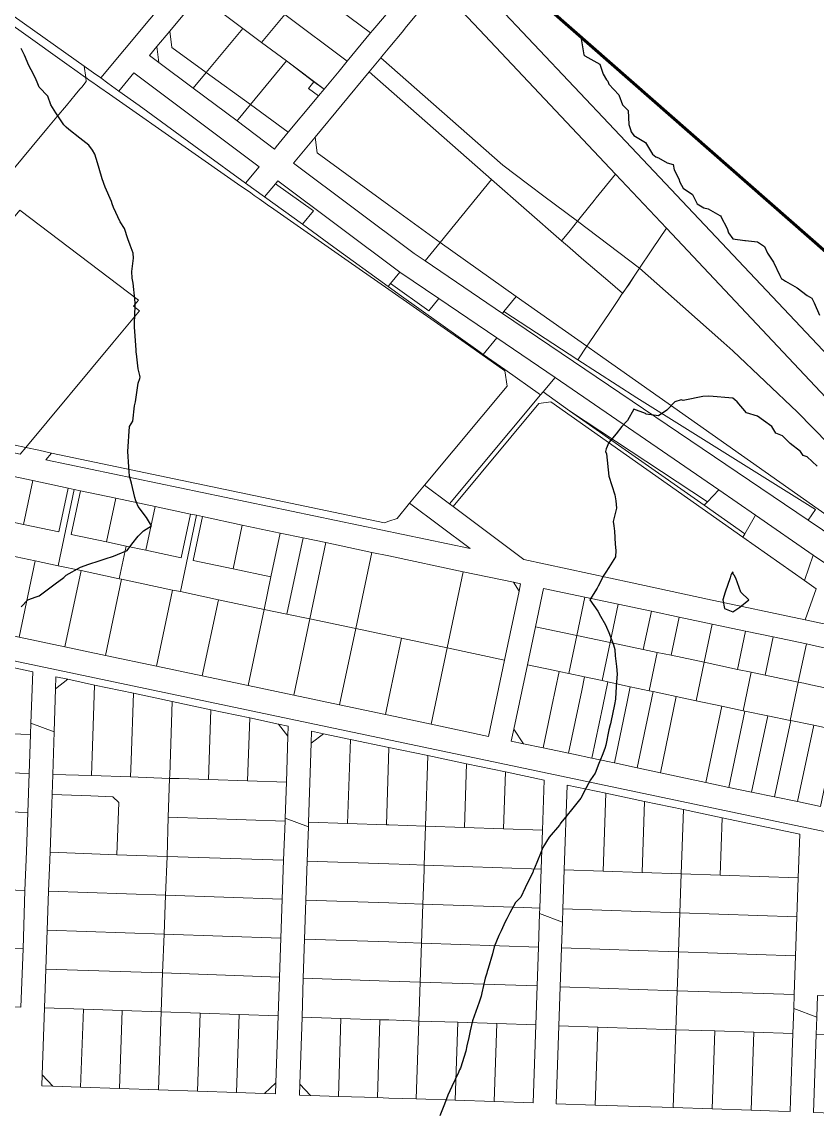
# Model space of a CAD drawing. Header units: inches. Extents: x -47590 to -46630, y -3759365 to -3758308.
# Drawn here: x -47211 to -46890, y -3759110.8 to -3758670.5 of the extents above; entities that cross this region are included whole.
import ezdxf

# ---------------------------------------------------------------- set-up
doc = ezdxf.new("R2010")
doc.units = ezdxf.units.IN
doc.header["$MEASUREMENT"] = 0
for name, color, linetype, lineweight, true_color in [('Area_Of_Interest', 7, 'Continuous', 60, 0xffffff), ('Contours_5m', 7, 'Continuous', 30, 0xcccccc), ('Land_Parcels_Zoning', 7, 'Continuous', 0, 0xffffff)]:
    doc.layers.add(name, color=color, linetype=linetype, lineweight=lineweight, true_color=true_color)

msp = doc.modelspace()

# ---------------------------------------------------------------- linework, layer by layer
at = {"layer": 'Area_Of_Interest'}
msp.add_lwpolyline([(-46681.51, -3759081.97), (-46629.91, -3759365.08), (-47550.67, -3759341.26), (-47585.06, -3759271.15), (-47590.35, -3759224.85), (-47586.39, -3759156.05), (-47540.08, -3758625.56), (-47501.72, -3758466.81), (-47471.29, -3758308.06), (-47381.33, -3758329.23), (-46885.24, -3758764.47), (-46789.99, -3758874.27)], close=True, dxfattribs=at)
at = {"layer": 'Contours_5m'}
for points, elevation in [([(-46985.38, -3758676.61), (-46984.1, -3758683.9), (-46984.05, -3758684), (-46984, -3758684.07), (-46983.76, -3758684.24), (-46977.65, -3758687.65), (-46976.29, -3758691.71), (-46975, -3758694), (-46974.53, -3758694.53), (-46974, -3758695.68), (-46969.97, -3758699.97), (-46968.5, -3758704), (-46966.28, -3758706.29), (-46965.96, -3758712.04), (-46965.27, -3758714), (-46964.99, -3758714.99), (-46964, -3758716.38), (-46959.21, -3758719.21), (-46956.47, -3758724), (-46955.04, -3758725.04), (-46954, -3758725.41), (-46950.54, -3758727.46), (-46948.09, -3758728.09), (-46947.74, -3758730.26), (-46945.77, -3758734), (-46945.35, -3758735.35), (-46944, -3758737.74), (-46940.31, -3758740.31), (-46938.45, -3758744), (-46935.68, -3758745.68), (-46934, -3758746.07), (-46929.22, -3758748.79), (-46928.85, -3758748.85), (-46928.81, -3758749.19), (-46926.31, -3758754), (-46925.76, -3758755.76), (-46924, -3758758.2), (-46919.17, -3758758.83), (-46918.89, -3758758.89), (-46914, -3758759.43), (-46911.22, -3758761.22), (-46909.99, -3758764), (-46907.63, -3758767.63), (-46905.07, -3758772.93), (-46904.5, -3758774), (-46904.33, -3758774.33), (-46904, -3758774.5), (-46902.71, -3758775.29), (-46897.99, -3758777.99), (-46894, -3758781.02), (-46892.06, -3758782.07), (-46891.15, -3758784), (-46888.99, -3758788.99)], 15), ([(-47211.29, -3758906.71), (-47208.64, -3758904), (-47205.26, -3758902.74), (-47204, -3758902.32), (-47199.24, -3758898.76), (-47197.51, -3758897.51), (-47194, -3758894.96), (-47193.55, -3758894.45), (-47193.11, -3758894), (-47187.28, -3758890.72), (-47184, -3758889.52), (-47179.82, -3758888.17), (-47177.37, -3758887.37), (-47174, -3758886.28), (-47172.37, -3758885.63), (-47168.5, -3758884), (-47166.55, -3758881.45), (-47164, -3758878.2), (-47161.95, -3758876.05), (-47158.66, -3758874), (-47160.74, -3758870.73), (-47164, -3758866.28), (-47164.7, -3758864.7), (-47165.04, -3758864), (-47165.39, -3758862.61), (-47166.81, -3758856.82), (-47167.51, -3758854), (-47167.76, -3758850.24), (-47168.18, -3758844), (-47167.93, -3758840.06), (-47167.79, -3758837.79), (-47167.56, -3758834), (-47166.23, -3758831.77), (-47165.6, -3758825.6), (-47165.1, -3758824), (-47164.96, -3758823.04), (-47164, -3758816.48), (-47163.37, -3758814.63), (-47163.31, -3758814), (-47163.41, -3758813.41), (-47164, -3758810.6), (-47164.67, -3758804.67), (-47164.8, -3758804), (-47164.87, -3758803.13), (-47165.47, -3758795.46), (-47165.58, -3758794), (-47165.58, -3758792.41), (-47165.23, -3758785.23), (-47165.23, -3758784), (-47165.43, -3758782.57), (-47166.09, -3758776.09), (-47166.42, -3758774), (-47166.57, -3758771.43), (-47165.96, -3758765.96), (-47166.12, -3758764), (-47167.27, -3758760.73), (-47168.17, -3758758.17), (-47169.63, -3758754), (-47171.26, -3758751.26), (-47174, -3758745.46), (-47174.53, -3758744), (-47174.88, -3758743.12), (-47177.35, -3758737.35), (-47178.55, -3758734), (-47179.8, -3758729.8), (-47180.47, -3758727.53), (-47181.52, -3758724), (-47182.43, -3758722.43), (-47184, -3758720.4), (-47187.56, -3758717.56), (-47192.07, -3758714), (-47193.06, -3758713.06), (-47194, -3758712.18), (-47197.23, -3758707.23), (-47199.34, -3758704), (-47200.54, -3758700.54), (-47204, -3758696.94), (-47204.86, -3758694.86), (-47205.2, -3758694), (-47206.34, -3758691.66), (-47208.18, -3758688.18), (-47209.9, -3758684), (-47211.33, -3758681.33)], 20), ([(-46889.91, -3758849.91), (-46894, -3758846.21), (-46895.66, -3758845.66), (-46896.65, -3758844), (-46900.84, -3758840.84), (-46904, -3758837.7), (-46906.69, -3758836.69), (-46908.28, -3758834), (-46911.57, -3758831.57), (-46914, -3758829.81), (-46918.44, -3758828.44), (-46922.32, -3758824), (-46923.23, -3758823.22), (-46924, -3758822.55), (-46925.62, -3758822.37), (-46931.9, -3758821.9), (-46934, -3758821.66), (-46936.14, -3758821.86), (-46943.32, -3758823.32), (-46944, -3758823.39), (-46944.83, -3758823.17), (-46947.46, -3758824), (-46950.66, -3758827.33), (-46954, -3758829.66), (-46958.94, -3758828.94), (-46959.28, -3758828.72), (-46964, -3758826.9), (-46966.54, -3758831.47), (-46968.78, -3758834), (-46971.14, -3758836.87), (-46974, -3758840.35), (-46975.09, -3758842.91), (-46975.36, -3758844), (-46975.04, -3758845.04), (-46974.02, -3758853.98), (-46974.02, -3758854.02), (-46974, -3758854.06), (-46971.59, -3758861.59), (-46971.25, -3758864), (-46971.03, -3758866.97), (-46972.3, -3758872.31), (-46972.06, -3758874), (-46971.81, -3758876.18), (-46971.48, -3758881.48), (-46971.17, -3758884), (-46971.43, -3758886.57), (-46974, -3758890.94), (-46975.22, -3758892.77), (-46976.05, -3758894), (-46978.36, -3758898.36), (-46978.78, -3758899.22), (-46981.77, -3758904), (-46978.56, -3758908.56), (-46977.49, -3758910.51), (-46975.44, -3758914), (-46974.95, -3758914.95), (-46974, -3758917.18), (-46972.15, -3758922.15), (-46971.62, -3758924), (-46971.44, -3758926.56), (-46970.94, -3758930.93), (-46970.74, -3758934), (-46970.95, -3758937.05), (-46971.24, -3758941.24), (-46971.43, -3758944), (-46971.77, -3758946.23), (-46973.29, -3758953.29), (-46973.41, -3758954), (-46973.52, -3758954.48), (-46974, -3758956.46), (-46975.31, -3758962.69), (-46975.67, -3758964), (-46976.76, -3758966.76), (-46978.03, -3758969.97), (-46979.63, -3758974), (-46981.4, -3758976.6), (-46984, -3758981.4), (-46984.89, -3758983.11), (-46985.36, -3758984), (-46989.19, -3758988.8), (-46990.93, -3758990.93), (-46993.43, -3758994), (-46993.65, -3758994.35), (-46994, -3758994.91), (-46998.16, -3758999.84), (-47000.71, -3759004), (-47001.63, -3759006.37), (-47004, -3759012.34), (-47004.56, -3759013.44), (-47004.79, -3759014), (-47005.53, -3759015.53), (-47007.82, -3759020.18), (-47009.61, -3759024), (-47011.79, -3759026.21), (-47014, -3759030.36), (-47015.27, -3759032.73), (-47015.95, -3759034), (-47017.55, -3759037.55), (-47018.47, -3759039.53), (-47020.41, -3759044), (-47021.07, -3759046.93), (-47022.81, -3759052.81), (-47023.11, -3759054), (-47023.35, -3759054.65), (-47024, -3759056.66), (-47025.31, -3759062.69), (-47025.58, -3759064), (-47026.43, -3759066.43), (-47027.8, -3759070.21), (-47029.1, -3759074), (-47030.01, -3759077.98), (-47030.62, -3759080.62), (-47031.4, -3759084), (-47031.76, -3759086.24), (-47034, -3759093.05), (-47034.28, -3759093.72), (-47034.42, -3759094), (-47034.78, -3759094.78), (-47037.5, -3759100.5), (-47039.05, -3759104), (-47040.45, -3759107.55), (-47042.33, -3759112.33)], 15)]:
    msp.add_lwpolyline(points, dxfattribs=dict(at, elevation=elevation))
at = {"layer": 'Contours_5m', "elevation": 15}
msp.add_lwpolyline([(-46924, -3758908.84), (-46921.12, -3758906.88), (-46917.51, -3758904), (-46920.82, -3758900.82), (-46922.86, -3758895.14), (-46923.45, -3758894), (-46923.69, -3758893.69), (-46924, -3758892.68), (-46924.53, -3758893.47), (-46924.75, -3758894), (-46925.12, -3758895.12), (-46927.15, -3758900.85), (-46928.1, -3758904), (-46927.42, -3758907.42)], close=True, dxfattribs=at)
at = {"layer": 'Land_Parcels_Zoning'}
for points in [[(-47185.8, -3758688.42), (-47185.21, -3758693.06), (-47185.32, -3758692.97), (-47190.54, -3758689.26), (-47190.93, -3758688.99), (-47212.24, -3758673.83), (-47219.49, -3758668.68), (-47222.92, -3758666.24), (-47233.63, -3758658.62), (-47248.52, -3758648.04), (-47269.45, -3758633.15), (-47293.31, -3758616.19), (-47388.43, -3758548.54), (-47390.67, -3758546.95), (-47391.09, -3758546.66), (-47430.5, -3758520.04), (-47442.99, -3758512.45), (-47436.48, -3758512.24), (-47426.83, -3758517.13), (-47242.44, -3758648.17)], [(-46757.31, -3758936.84), (-46778.42, -3758916.83), (-46780.12, -3758915.22), (-46784.51, -3758911.06), (-46790.74, -3758905.15), (-46796.52, -3758899.68), (-46971.73, -3758714.05), (-47053.17, -3758627.77), (-47079.83, -3758599.53), (-47091.12, -3758587.57), (-47090.47, -3758586.47), (-47089.47, -3758585.29), (-46885.24, -3758764.47), (-46789.99, -3758874.27)], [(-47075.65, -3758652.65), (-47062.87, -3758662.19), (-47060.83, -3758663.72), (-47062.78, -3758666.07), (-47062.87, -3758666.18), (-47064.67, -3758668.35), (-47069.31, -3758673.95), (-47070.21, -3758675.03), (-47094.8, -3758656.67), (-47092.2, -3758653.54), (-47087.61, -3758648.02), (-47085.53, -3758645.52), (-47085.4, -3758645.36)], [(-47104.82, -3758667.52), (-47114.21, -3758678.85), (-47121.77, -3758673.18), (-47139.4, -3758659.97), (-47130.03, -3758648.67)], [(-47121.77, -3758673.18), (-47136.56, -3758691.04), (-47150.47, -3758680.93), (-47151.31, -3758674.3), (-47139.4, -3758659.97)], [(-47094.8, -3758656.67), (-47070.21, -3758675.03), (-47079.66, -3758686.44), (-47104.82, -3758667.52), (-47095.43, -3758656.2)], [(-46971.36, -3758732.02), (-46979.14, -3758741.64), (-46979.98, -3758742.68), (-46985.11, -3758749.03), (-46986.74, -3758751.08), (-47000.29, -3758740.88), (-47006.36, -3758736.31), (-47016.79, -3758728.45), (-47066.12, -3758685.04), (-47065.86, -3758684.73), (-47062.46, -3758680.63), (-47057.53, -3758674.68), (-47055.7, -3758672.46), (-47044, -3758658.33), (-47042.51, -3758656.53), (-47028.55, -3758671.34)], [(-47079.66, -3758686.44), (-47082.96, -3758690.42), (-47089.03, -3758697.72), (-47104.19, -3758686.36), (-47114.21, -3758678.85), (-47104.82, -3758667.52)], [(-47104.19, -3758686.36), (-47118.73, -3758703.99), (-47136.56, -3758691.04), (-47121.77, -3758673.18), (-47114.21, -3758678.85)], [(-47136.56, -3758691.04), (-47141.83, -3758697.35), (-47155.73, -3758686.99), (-47156.5, -3758680.53), (-47151.31, -3758674.3), (-47150.47, -3758680.93)], [(-47156.5, -3758680.53), (-47155.73, -3758686.99), (-47159.52, -3758684.16)], [(-47108.32, -3758721.02), (-47109.09, -3758721.96), (-47124.15, -3758710.54), (-47123.63, -3758709.92), (-47118.73, -3758703.99), (-47104.19, -3758686.36), (-47089.03, -3758697.72), (-47091.26, -3758700.42), (-47093.16, -3758702.71), (-47103.44, -3758715.1)], [(-47093.1, -3758694.81), (-47095.33, -3758697.5), (-47091.26, -3758700.42), (-47093.16, -3758702.71), (-47103.44, -3758715.1), (-47118.73, -3758703.99), (-47104.19, -3758686.36)], [(-46986.74, -3758751.08), (-46989.73, -3758754.76), (-46992.92, -3758758.69), (-46993.17, -3758759), (-47021.45, -3758734.18), (-47070.78, -3758690.68), (-47066.12, -3758685.04), (-47016.79, -3758728.45), (-47006.36, -3758736.31), (-47000.29, -3758740.88)], [(-46967.37, -3758778.52), (-46968.52, -3758780.15), (-46974.49, -3758775.03), (-46984.18, -3758766.72), (-46990.81, -3758761.03), (-46993.17, -3758759), (-47021.45, -3758734.18), (-47070.78, -3758690.68), (-47066.12, -3758685.04), (-47016.79, -3758728.45), (-47006.36, -3758736.31), (-47000.29, -3758740.88), (-46986.74, -3758751.08), (-46961.64, -3758769.97), (-46963.61, -3758772.91), (-46965.9, -3758776.42)], [(-47179.18, -3758693.17), (-47176.3, -3758695.26), (-47171.85, -3758698.48), (-47163.72, -3758704.39), (-47138.05, -3758723.05), (-47120.7, -3758735.65), (-47113.04, -3758741.21), (-47097.77, -3758752.31), (-47085.08, -3758761.53), (-47063.2, -3758777.42), (-47057.79, -3758781.35), (-47026.88, -3758803.3), (-47024.73, -3758804.83), (-47016.04, -3758810.96), (-47015.99, -3758811.41), (-47032.1, -3758800.15), (-47062.86, -3758778.63), (-47079.3, -3758767.14), (-47109.29, -3758746.16), (-47109.4, -3758746.09), (-47110.88, -3758745.05), (-47115.26, -3758741.99), (-47117.21, -3758740.62), (-47118.59, -3758739.66), (-47123.96, -3758735.9), (-47143.71, -3758722.09), (-47175.69, -3758699.73), (-47179.58, -3758697.01), (-47181.35, -3758695.77), (-47181.78, -3758695.47), (-47183.93, -3758693.97), (-47185.21, -3758693.06), (-47185.8, -3758688.42), (-47182.04, -3758691.09), (-47179.6, -3758692.86)], [(-46981.95, -3758800.15), (-46982.89, -3758801.54), (-47011.43, -3758781.46), (-47042.16, -3758759.62), (-47062.86, -3758744.58), (-47091.85, -3758723.51), (-47092.67, -3758717.1), (-47070.78, -3758690.68), (-47021.45, -3758734.18), (-46993.17, -3758759), (-46990.81, -3758761.03), (-46984.18, -3758766.72), (-46974.49, -3758775.03), (-46968.52, -3758780.15), (-46968.8, -3758780.5), (-46970.46, -3758783.1), (-46973.7, -3758787.91)], [(-47021.45, -3758734.18), (-47042.16, -3758759.62), (-47062.86, -3758744.58), (-47091.85, -3758723.51), (-47092.67, -3758717.1), (-47070.78, -3758690.68)], [(-47120.7, -3758735.65), (-47138.05, -3758723.05), (-47163.72, -3758704.39), (-47171.85, -3758698.48), (-47165.78, -3758691.18), (-47115.22, -3758729.05)], [(-47118.73, -3758703.99), (-47123.63, -3758709.92), (-47124.15, -3758710.54), (-47141.83, -3758697.35), (-47136.56, -3758691.04)], [(-47089.03, -3758697.72), (-47091.26, -3758700.42), (-47095.33, -3758697.5), (-47093.1, -3758694.81)], [(-47042.16, -3758759.62), (-47048.24, -3758767.11), (-47052.67, -3758764.1), (-47101.4, -3758727.64), (-47092.67, -3758717.1), (-47091.85, -3758723.51), (-47062.86, -3758744.58)], [(-47058.41, -3758771.63), (-47062.23, -3758776.25), (-47063.2, -3758777.42), (-47085.08, -3758761.53), (-47097.77, -3758752.31), (-47093.29, -3758746.91), (-47108.68, -3758735.96), (-47107.67, -3758734.75)], [(-46993.17, -3758759), (-46990.81, -3758761.03), (-46984.18, -3758766.72), (-46974.49, -3758775.03), (-46968.52, -3758780.15), (-46968.8, -3758780.5), (-46970.46, -3758783.1), (-46973.7, -3758787.91), (-46981.95, -3758800.15), (-46982.89, -3758801.54), (-47011.43, -3758781.46), (-47042.16, -3758759.62), (-47021.45, -3758734.18)], [(-46956.91, -3758762.97), (-46961.64, -3758769.97), (-46986.74, -3758751.08), (-46985.11, -3758749.03), (-46979.98, -3758742.68), (-46979.14, -3758741.64), (-46971.36, -3758732.02), (-46950.78, -3758753.88), (-46956.39, -3758762.2)], [(-47097.77, -3758752.31), (-47113.04, -3758741.21), (-47108.68, -3758735.96), (-47093.29, -3758746.91)], [(-47209.44, -3758842.42), (-47279.18, -3758827.36), (-47256.52, -3758800.15), (-47211.89, -3758746.56), (-47163.95, -3758782.88), (-47165.97, -3758785.3), (-47163.46, -3758787.21), (-47174.24, -3758800.15)], [(-46967.37, -3758778.52), (-46968.49, -3758780.18), (-46968.52, -3758780.15), (-46974.49, -3758775.03), (-46984.18, -3758766.72), (-46990.81, -3758761.03), (-46993.17, -3758759), (-46992.92, -3758758.69), (-46989.73, -3758754.76), (-46986.74, -3758751.08), (-46961.64, -3758769.97), (-46963.61, -3758772.91)], [(-46806.44, -3758919.96), (-46807.81, -3758921.99), (-46833.29, -3758909.09), (-46830.49, -3758904.95), (-46831.91, -3758904.06), (-46849.41, -3758881.21), (-46872.75, -3758853.88), (-46897.84, -3758828.14), (-46924.06, -3758803.36), (-46927.67, -3758800.15), (-46944.24, -3758785.43), (-46961.64, -3758769.97), (-46956.91, -3758762.97), (-46956.39, -3758762.2), (-46950.78, -3758753.88), (-46843.71, -3758867.7), (-46801.66, -3758907.26), (-46799.34, -3758909.44)], [(-47011.43, -3758781.46), (-47016.41, -3758787.58), (-47016.99, -3758788.33), (-47048.24, -3758767.11), (-47042.16, -3758759.62)], [(-46849.41, -3758881.21), (-46831.91, -3758904.06), (-46840.37, -3758898.77), (-46842.51, -3758897.44), (-46866.56, -3758882.42), (-46879.95, -3758874.04), (-46978.8, -3758804.42), (-46982.89, -3758801.54), (-46981.95, -3758800.15), (-46973.7, -3758787.91), (-46970.46, -3758783.1), (-46968.8, -3758780.5), (-46968.52, -3758780.15), (-46967.37, -3758778.52), (-46965.9, -3758776.42), (-46963.61, -3758772.91), (-46961.64, -3758769.97), (-46944.24, -3758785.43), (-46927.67, -3758800.15), (-46924.06, -3758803.36), (-46897.84, -3758828.14), (-46872.75, -3758853.88)], [(-47042.7, -3758782.3), (-47046.77, -3758787.19), (-47062.23, -3758776.25), (-47058.41, -3758771.63)], [(-47042.7, -3758782.3), (-47019.25, -3758798.21), (-47024.73, -3758804.83), (-47026.88, -3758803.3), (-47057.79, -3758781.35), (-47063.2, -3758777.42), (-47062.23, -3758776.25), (-47046.77, -3758787.19)], [(-46982.89, -3758801.54), (-46986.58, -3758807.01), (-47016.41, -3758787.58), (-47011.43, -3758781.46)], [(-46890.64, -3758867.44), (-46893.56, -3758871.76), (-47016.99, -3758788.33), (-47016.41, -3758787.58), (-46986.58, -3758807.01), (-46962.82, -3758822.4)], [(-46995.76, -3758814.12), (-47000.63, -3758819.97), (-47001.59, -3758821.12), (-47016.04, -3758810.96), (-47024.73, -3758804.83), (-47019.25, -3758798.21)], [(-46866.56, -3758882.42), (-46870.08, -3758887.63), (-46893.56, -3758871.76), (-46890.64, -3758867.44), (-46962.82, -3758822.4), (-46986.58, -3758807.01), (-46982.89, -3758801.54), (-46978.8, -3758804.42), (-46879.95, -3758874.04)], [(-47001.59, -3758821.12), (-47038.32, -3758865.24), (-47048.41, -3758857.68), (-47025.29, -3758829.91), (-47015.15, -3758817.72), (-47015.99, -3758811.41), (-47016.04, -3758810.96)], [(-46929.7, -3758859.5), (-46934.27, -3758864.41), (-46989.95, -3758827.6), (-47000.63, -3758819.97), (-46995.76, -3758814.12)], [(-46989.95, -3758827.6), (-46935.54, -3758865.77), (-46919.17, -3758877.25), (-46919.96, -3758878.62), (-46997.5, -3758824), (-47002.31, -3758824.64), (-47036.95, -3758866.25), (-47038.32, -3758865.24), (-47001.59, -3758821.12), (-47000.63, -3758819.97)], [(-47209.44, -3758842.42), (-47211.71, -3758845.15), (-47281.45, -3758830.09), (-47279.18, -3758827.36)], [(-46919.96, -3758878.62), (-46895.14, -3758896.11), (-46890.33, -3758899.49), (-46894.78, -3758912.04), (-46934.26, -3758903.61), (-46964.7, -3758897.07), (-47008.34, -3758887.68), (-47036.95, -3758866.25), (-47002.31, -3758824.64), (-46997.5, -3758824)], [(-46934.27, -3758864.41), (-46935.54, -3758865.77), (-46989.95, -3758827.6)], [(-47054.47, -3758864.96), (-47030.04, -3758883.27), (-47201.32, -3758847.39), (-47199.05, -3758844.66), (-47064.62, -3758872.82), (-47062.86, -3758872.2), (-47059.53, -3758871.04)], [(-47206.55, -3758855.81), (-47210.3, -3758873.47), (-47218.29, -3758871.77), (-47226.46, -3758870.04), (-47222.71, -3758852.38)], [(-47192.28, -3758858.83), (-47196.02, -3758876.5), (-47210.3, -3758873.47), (-47206.55, -3758855.81)], [(-47189.83, -3758859.35), (-47196.36, -3758890.19), (-47205.58, -3758888.2), (-47221.07, -3758884.96), (-47218.29, -3758871.77), (-47210.3, -3758873.47), (-47196.02, -3758876.5), (-47192.28, -3758858.83)], [(-47187.39, -3758859.87), (-47191.13, -3758877.53), (-47176.88, -3758880.56), (-47168.91, -3758882.25), (-47171.69, -3758895.42), (-47187.1, -3758892.16), (-47196.36, -3758890.19), (-47189.83, -3758859.35)], [(-47173.13, -3758862.9), (-47176.88, -3758880.56), (-47191.13, -3758877.53), (-47187.39, -3758859.87)], [(-46914.87, -3758869.77), (-46919.17, -3758877.25), (-46935.54, -3758865.77), (-46934.27, -3758864.41), (-46929.7, -3758859.5)], [(-47157.16, -3758866.29), (-47160.9, -3758883.95), (-47168.91, -3758882.25), (-47176.88, -3758880.56), (-47173.13, -3758862.9)], [(-47142.94, -3758869.3), (-47146.68, -3758886.96), (-47160.9, -3758883.95), (-47157.16, -3758866.29)], [(-47140.49, -3758869.82), (-47147.02, -3758900.64), (-47150.15, -3758899.98), (-47170.78, -3758895.61), (-47171.69, -3758895.42), (-47168.91, -3758882.25), (-47160.9, -3758883.95), (-47146.68, -3758886.96), (-47142.94, -3758869.3)], [(-47138.04, -3758870.34), (-47141.79, -3758888), (-47125.72, -3758891.41), (-47110.45, -3758894.65), (-47113.22, -3758907.79), (-47131.69, -3758903.88), (-47147.02, -3758900.64), (-47140.49, -3758869.82)], [(-47122.04, -3758873.74), (-47125.72, -3758891.41), (-47141.79, -3758888), (-47138.04, -3758870.34)], [(-46891.52, -3758885.91), (-46895.14, -3758896.11), (-46919.96, -3758878.62), (-46919.17, -3758877.25), (-46914.87, -3758869.77)], [(-47106.74, -3758876.97), (-47110.45, -3758894.65), (-47125.72, -3758891.41), (-47122.04, -3758873.74)], [(-47097.49, -3758878.91), (-47104.02, -3758909.73), (-47113.22, -3758907.79), (-47110.45, -3758894.65), (-47106.74, -3758876.97)], [(-47088.25, -3758880.85), (-47094.7, -3758911.67), (-47104.02, -3758909.73), (-47097.49, -3758878.91)], [(-47221.07, -3758884.96), (-47205.58, -3758888.2), (-47212.11, -3758919.05), (-47230.61, -3758915.13), (-47224.09, -3758884.28)], [(-47069.77, -3758884.77), (-47076.22, -3758915.57), (-47094.7, -3758911.67), (-47088.25, -3758880.85)], [(-47196.36, -3758890.19), (-47187.1, -3758892.16), (-47193.62, -3758922.97), (-47212.11, -3758919.05), (-47205.58, -3758888.2)], [(-47032.8, -3758892.6), (-47039.28, -3758923.38), (-47057.75, -3758919.48), (-47062.85, -3758918.4), (-47076.22, -3758915.57), (-47069.77, -3758884.77), (-47062.86, -3758886.23)], [(-46894.78, -3758912.04), (-46890.33, -3758899.49), (-46895.14, -3758896.11), (-46891.52, -3758885.91), (-46858.8, -3758907.9), (-46819.88, -3758927.92)], [(-47171.69, -3758895.42), (-47170.78, -3758895.61), (-47177.3, -3758926.42), (-47193.62, -3758922.97), (-47187.1, -3758892.16)], [(-47012.61, -3758896.87), (-47010.3, -3758900.39), (-47016.19, -3758928.27), (-47039.28, -3758923.38), (-47032.8, -3758892.6)], [(-47150.15, -3758899.98), (-47156.65, -3758930.77), (-47177.3, -3758926.42), (-47170.78, -3758895.61)], [(-47010.3, -3758900.39), (-47012.61, -3758896.87), (-47009.69, -3758897.49)], [(-47147.02, -3758900.64), (-47131.69, -3758903.88), (-47138.17, -3758934.67), (-47156.65, -3758930.77), (-47150.15, -3758899.98)], [(-46983.69, -3758902.91), (-46986.95, -3758918.32), (-47003.66, -3758914.8), (-47000.38, -3758899.38)], [(-47113.22, -3758907.79), (-47119.69, -3758938.57), (-47138.17, -3758934.67), (-47131.69, -3758903.88)], [(-46970.29, -3758905.74), (-46973.55, -3758921.15), (-46986.95, -3758918.32), (-46983.69, -3758902.91)], [(-46956.9, -3758908.56), (-46960.16, -3758923.98), (-46973.55, -3758921.15), (-46970.29, -3758905.74)], [(-47104.02, -3758909.73), (-47094.7, -3758911.67), (-47101.21, -3758942.48), (-47119.69, -3758938.57), (-47113.22, -3758907.79)], [(-46945.71, -3758910.93), (-46948.96, -3758926.35), (-46954.56, -3758925.17), (-46960.16, -3758923.98), (-46956.9, -3758908.56)], [(-46932.31, -3758913.76), (-46935.57, -3758929.18), (-46948.96, -3758926.35), (-46945.71, -3758910.93)], [(-47076.22, -3758915.57), (-47082.73, -3758946.37), (-47101.21, -3758942.48), (-47094.7, -3758911.67)], [(-46986.95, -3758918.32), (-46990.19, -3758933.73), (-46994.15, -3758932.9), (-46995.89, -3758932.53), (-47006.91, -3758930.21), (-47003.66, -3758914.8)], [(-46918.92, -3758916.59), (-46922.17, -3758932.01), (-46935.57, -3758929.18), (-46932.31, -3758913.76)], [(-47057.75, -3758919.48), (-47062.85, -3758943.63), (-47064.26, -3758950.28), (-47082.73, -3758946.37), (-47076.22, -3758915.57), (-47062.85, -3758918.4)], [(-47039.28, -3758923.38), (-47045.79, -3758954.19), (-47062.85, -3758950.58), (-47064.26, -3758950.28), (-47062.85, -3758943.63), (-47057.75, -3758919.48)], [(-46973.55, -3758921.15), (-46976.81, -3758936.58), (-46983.85, -3758935.07), (-46990.19, -3758933.73), (-46986.95, -3758918.32)], [(-46907.72, -3758918.95), (-46910.98, -3758934.37), (-46916.58, -3758933.19), (-46922.17, -3758932.01), (-46918.92, -3758916.59)], [(-46894.33, -3758921.78), (-46897.59, -3758937.2), (-46910.98, -3758934.37), (-46907.72, -3758918.95)], [(-47016.19, -3758928.27), (-47022.7, -3758959.07), (-47045.79, -3758954.19), (-47039.28, -3758923.38)], [(-46960.16, -3758923.98), (-46954.56, -3758925.17), (-46957.83, -3758940.65), (-46965.41, -3758939.03), (-46968.54, -3758938.36), (-46974.46, -3758937.09), (-46976.81, -3758936.58), (-46973.55, -3758921.15)], [(-46884.77, -3758923.8), (-46881.41, -3758924.68), (-46877.82, -3758925.63), (-46881, -3758940.7), (-46892.45, -3758938.28), (-46895.39, -3758937.66), (-46897.59, -3758937.2), (-46894.33, -3758921.78), (-46890.17, -3758922.66)], [(-46948.96, -3758926.35), (-46935.57, -3758929.18), (-46938.85, -3758944.71), (-46946.93, -3758942.98), (-46951.9, -3758941.92), (-46956.17, -3758941), (-46957.83, -3758940.65), (-46954.56, -3758925.17)], [(-47207.35, -3758953.75), (-47207.5, -3758958.31), (-47223.24, -3758957.77), (-47222.9, -3758947.93), (-47222.27, -3758929.71), (-47206.63, -3758933.03)], [(-46994.15, -3758932.9), (-46997.08, -3758946.91), (-47000.61, -3758963.73), (-47008.56, -3758962.05), (-47012.41, -3758956.12), (-47006.91, -3758930.21), (-46995.89, -3758932.53)], [(-46990.19, -3758933.73), (-46983.85, -3758935.07), (-46985, -3758940.56), (-46990.31, -3758965.9), (-46992.27, -3758965.49), (-47000.61, -3758963.73), (-46997.08, -3758946.91), (-46994.15, -3758932.9)], [(-46922.17, -3758932.01), (-46916.58, -3758933.19), (-46919.86, -3758948.71), (-46928.46, -3758946.93), (-46938.85, -3758944.71), (-46935.57, -3758929.18)], [(-47181.65, -3758938.34), (-47182.48, -3758963.05), (-47182.88, -3758974.85), (-47198.48, -3758974.44), (-47197.95, -3758957.27), (-47197.4, -3758939.85), (-47192.51, -3758936.03)], [(-47192.51, -3758936.03), (-47197.4, -3758939.85), (-47197.25, -3758935.02)], [(-46976.81, -3758936.58), (-46974.46, -3758937.09), (-46976.52, -3758946.94), (-46980.93, -3758967.9), (-46988.36, -3758966.32), (-46990.31, -3758965.9), (-46985, -3758940.56), (-46983.85, -3758935.07)], [(-46965.41, -3758939.03), (-46966.68, -3758945.16), (-46971.83, -3758969.83), (-46972.59, -3758969.67), (-46973.79, -3758969.41), (-46980.93, -3758967.9), (-46976.52, -3758946.94), (-46974.46, -3758937.09), (-46968.54, -3758938.36)], [(-46910.98, -3758934.37), (-46897.59, -3758937.2), (-46900.85, -3758952.64), (-46909.91, -3758950.77), (-46919.18, -3758948.85), (-46919.86, -3758948.71), (-46916.58, -3758933.19)], [(-46881, -3758940.7), (-46878.6, -3758941.21), (-46881.85, -3758956.6), (-46882.11, -3758956.55), (-46891.35, -3758954.61), (-46900.63, -3758952.69), (-46900.85, -3758952.64), (-46897.59, -3758937.2), (-46895.39, -3758937.66), (-46892.45, -3758938.28)], [(-47165.99, -3758941.67), (-47166.93, -3758968.88), (-47167.15, -3758975.4), (-47182.88, -3758974.85), (-47182.48, -3758963.05), (-47181.65, -3758938.34)], [(-47150.33, -3758944.99), (-47151.31, -3758974.72), (-47151.35, -3758976.03), (-47167.15, -3758975.4), (-47166.93, -3758968.88), (-47165.99, -3758941.67)], [(-46957.83, -3758940.65), (-46956.17, -3758941), (-46961.54, -3758966.66), (-46962.62, -3758971.79), (-46971.83, -3758969.83), (-46966.68, -3758945.16), (-46965.41, -3758939.03)], [(-46946.93, -3758942.98), (-46953.25, -3758973.84), (-46962.62, -3758971.79), (-46961.54, -3758966.66), (-46956.17, -3758941), (-46951.9, -3758941.92)], [(-47134.66, -3758948.32), (-47135.69, -3758976.51), (-47147.49, -3758976.15), (-47151.35, -3758976.03), (-47151.31, -3758974.72), (-47150.33, -3758944.99)], [(-46938.85, -3758944.71), (-46928.46, -3758946.93), (-46934.93, -3758977.76), (-46953.25, -3758973.84), (-46946.93, -3758942.98)], [(-47119, -3758951.65), (-47119.96, -3758977.06), (-47135.69, -3758976.51), (-47134.66, -3758948.32)], [(-46919.86, -3758948.71), (-46919.18, -3758948.85), (-46925.67, -3758979.67), (-46934.93, -3758977.76), (-46928.46, -3758946.93)], [(-46909.91, -3758950.77), (-46916.41, -3758981.59), (-46925.67, -3758979.67), (-46919.18, -3758948.85)], [(-47107.39, -3758954.11), (-47103.58, -3758959), (-47104.23, -3758977.61), (-47119.96, -3758977.06), (-47119, -3758951.65)], [(-47103.44, -3758954.95), (-47103.58, -3758959), (-47107.39, -3758954.11)], [(-46900.85, -3758952.64), (-46900.63, -3758952.69), (-46907.15, -3758983.5), (-46916.41, -3758981.59), (-46909.91, -3758950.77)], [(-46891.35, -3758954.61), (-46897.89, -3758985.42), (-46907.15, -3758983.5), (-46900.63, -3758952.69)], [(-46882.11, -3758956.55), (-46888.66, -3758987.35), (-46897.89, -3758985.42), (-46891.35, -3758954.61)], [(-47238.97, -3758957.24), (-47223.24, -3758957.77), (-47207.5, -3758958.31), (-47208.06, -3758974.06), (-47255.26, -3758972.43), (-47254.71, -3758956.7)], [(-47078.37, -3758960.28), (-47079.53, -3758994.3), (-47095.27, -3758993.78), (-47094.19, -3758961.88), (-47089.22, -3758958)], [(-47089.22, -3758958), (-47094.19, -3758961.88), (-47094.03, -3758956.99)], [(-47008.56, -3758962.05), (-47013.45, -3758961.02), (-47012.41, -3758956.12)], [(-47062.84, -3758963.54), (-47062.85, -3758963.77), (-47063.78, -3758994.82), (-47079.53, -3758994.3), (-47078.37, -3758960.28)], [(-47047.09, -3758966.86), (-47048.05, -3758995.35), (-47062.85, -3758994.85), (-47063.78, -3758994.82), (-47062.85, -3758963.77), (-47062.84, -3758963.54)], [(-47031.45, -3758970.16), (-47032.32, -3758995.89), (-47048.05, -3758995.35), (-47047.09, -3758966.86)], [(-47208.06, -3758974.06), (-47208.62, -3758989.82), (-47255.81, -3758988.16), (-47255.26, -3758972.43)], [(-47015.81, -3758973.46), (-47016.59, -3758996.42), (-47032.32, -3758995.89), (-47031.45, -3758970.16)], [(-47182.88, -3758974.85), (-47167.15, -3758975.4), (-47151.35, -3758976.03), (-47151.97, -3758991.69), (-47152.39, -3759007.6), (-47172.72, -3759006.87), (-47171.83, -3758985.78), (-47174.35, -3758983.48), (-47183.16, -3758983.13), (-47198.75, -3758982.51), (-47198.48, -3758974.44)], [(-47135.69, -3758976.51), (-47119.96, -3758977.06), (-47104.23, -3758977.61), (-47104.74, -3758992.15), (-47104.78, -3758993.34), (-47151.97, -3758991.69), (-47151.35, -3758976.03), (-47147.49, -3758976.15)], [(-47000.85, -3758996.95), (-47016.59, -3758996.42), (-47015.81, -3758973.46), (-47000.17, -3758976.76)], [(-46975.25, -3758982.02), (-46976.32, -3759013.52), (-46992.06, -3759012.99), (-46990.89, -3758978.73)], [(-47172.72, -3759006.87), (-47199.56, -3759005.9), (-47199.01, -3758990.05), (-47198.75, -3758982.51), (-47183.16, -3758983.13), (-47174.35, -3758983.48), (-47171.83, -3758985.78)], [(-46959.6, -3758985.33), (-46960.58, -3759014.06), (-46976.32, -3759013.52), (-46975.25, -3758982.02)], [(-46943.95, -3758988.63), (-46944.85, -3759014.59), (-46960.58, -3759014.06), (-46959.6, -3758985.33)], [(-47208.62, -3758989.82), (-47209.19, -3759005.57), (-47209.75, -3759021.33), (-47256.91, -3759019.61), (-47256.36, -3759003.89), (-47255.81, -3758988.16)], [(-46928.3, -3758991.93), (-46929.11, -3759015.12), (-46944.85, -3759014.59), (-46943.95, -3758988.63)], [(-47104.78, -3758993.34), (-47105.33, -3759009.06), (-47152.39, -3759007.6), (-47151.97, -3758991.69)], [(-47079.53, -3758994.3), (-47063.78, -3758994.82), (-47062.85, -3758994.85), (-47048.05, -3758995.35), (-47048.59, -3759011.09), (-47054.67, -3759010.88), (-47062.85, -3759010.61), (-47095.8, -3759009.51), (-47095.33, -3758995.67), (-47095.27, -3758993.78)], [(-46897.63, -3759016.18), (-46929.11, -3759015.12), (-46928.3, -3758991.93), (-46897.02, -3758998.52)], [(-47032.32, -3758995.89), (-47016.59, -3758996.42), (-47000.85, -3758996.95), (-47001.39, -3759012.68), (-47048.59, -3759011.09), (-47048.05, -3758995.35)], [(-47172.72, -3759006.87), (-47152.39, -3759007.6), (-47153.07, -3759023.16), (-47200.26, -3759021.53), (-47199.56, -3759005.9)], [(-47105.33, -3759009.06), (-47105.88, -3759024.79), (-47153.07, -3759023.16), (-47152.39, -3759007.6)], [(-47048.59, -3759011.09), (-47048.66, -3759013.13), (-47049.12, -3759026.82), (-47062.85, -3759026.36), (-47096.33, -3759025.25), (-47095.8, -3759009.51), (-47062.85, -3759010.61), (-47054.67, -3759010.88)], [(-47001.39, -3759012.68), (-47001.92, -3759028.42), (-47008.4, -3759028.2), (-47049.12, -3759026.82), (-47048.66, -3759013.13), (-47048.59, -3759011.09)], [(-46976.32, -3759013.52), (-46960.58, -3759014.06), (-46944.85, -3759014.59), (-46945.38, -3759030.32), (-46992.59, -3759028.72), (-46992.06, -3759012.99)], [(-46929.11, -3759015.12), (-46897.63, -3759016.18), (-46898.16, -3759031.92), (-46945.38, -3759030.32), (-46944.85, -3759014.59)], [(-47209.75, -3759021.33), (-47210.54, -3759044.86), (-47257.74, -3759043.2), (-47256.91, -3759019.61)], [(-47153.07, -3759023.16), (-47153.62, -3759038.9), (-47200.82, -3759037.27), (-47200.26, -3759021.53)], [(-47105.88, -3759024.79), (-47106.43, -3759040.52), (-47153.62, -3759038.9), (-47153.07, -3759023.16)], [(-47049.12, -3759026.82), (-47049.65, -3759042.55), (-47062.85, -3759042.11), (-47096.86, -3759040.98), (-47096.33, -3759025.25), (-47062.85, -3759026.36)], [(-47001.92, -3759028.42), (-47001.99, -3759030.6), (-47002.45, -3759044.15), (-47049.65, -3759042.55), (-47049.12, -3759026.82), (-47008.4, -3759028.2)], [(-46945.38, -3759030.32), (-46945.91, -3759046.05), (-46962.17, -3759045.5), (-46993.13, -3759044.46), (-46992.77, -3759034.05), (-46992.59, -3759028.72)], [(-46898.16, -3759031.92), (-46898.7, -3759047.65), (-46945.91, -3759046.05), (-46945.38, -3759030.32)], [(-47153.62, -3759038.9), (-47154.18, -3759054.63), (-47201.37, -3759053.02), (-47200.82, -3759037.27)], [(-47106.43, -3759040.52), (-47106.98, -3759056.25), (-47154.18, -3759054.63), (-47153.62, -3759038.9)], [(-47049.65, -3759042.55), (-47050.18, -3759058.29), (-47062.85, -3759057.87), (-47097.39, -3759056.71), (-47096.86, -3759040.98), (-47062.85, -3759042.11)], [(-47002.45, -3759044.15), (-47002.98, -3759059.88), (-47050.18, -3759058.29), (-47049.65, -3759042.55)], [(-47210.54, -3759044.86), (-47211.37, -3759068.45), (-47232.32, -3759067.74), (-47253.27, -3759067.02), (-47258.51, -3759066.84), (-47257.74, -3759043.2)], [(-46945.91, -3759046.05), (-46946.1, -3759051.51), (-46946.45, -3759061.79), (-46993.66, -3759060.19), (-46993.13, -3759044.46), (-46962.17, -3759045.5)], [(-46898.7, -3759047.65), (-46899.24, -3759063.38), (-46915.9, -3759062.82), (-46946.45, -3759061.79), (-46946.1, -3759051.51), (-46945.91, -3759046.05)], [(-47154.18, -3759054.63), (-47154.72, -3759070.37), (-47170.46, -3759069.83), (-47186.19, -3759069.29), (-47201.92, -3759068.76), (-47201.37, -3759053.02)], [(-47106.98, -3759056.25), (-47107.53, -3759071.98), (-47123.26, -3759071.44), (-47139, -3759070.9), (-47154.72, -3759070.37), (-47154.18, -3759054.63)], [(-47050.18, -3759058.29), (-47050.72, -3759074.02), (-47062.85, -3759073.61), (-47066.46, -3759073.49), (-47082.19, -3759072.97), (-47097.92, -3759072.45), (-47097.39, -3759056.71), (-47062.85, -3759057.87)], [(-47002.98, -3759059.88), (-47003.52, -3759075.62), (-47019.25, -3759075.09), (-47034.99, -3759074.55), (-47050.72, -3759074.02), (-47050.18, -3759058.29)], [(-46946.45, -3759061.79), (-46946.99, -3759077.52), (-46978.47, -3759076.46), (-46994.2, -3759075.93), (-46993.66, -3759060.19)], [(-46899.24, -3759063.38), (-46899.43, -3759068.98), (-46899.78, -3759079.12), (-46915.51, -3759078.59), (-46931.25, -3759078.05), (-46946.99, -3759077.52), (-46946.45, -3759061.79), (-46915.9, -3759062.82)], [(-46842.6, -3759065.28), (-46843.15, -3759081.02), (-46858.87, -3759080.49), (-46874.61, -3759079.97), (-46890.34, -3759079.44), (-46890.1, -3759072.47), (-46889.8, -3759063.7)], [(-47186.19, -3759069.29), (-47187.29, -3759100.78), (-47198.57, -3759100.39), (-47202.86, -3759095.79), (-47201.92, -3759068.76)], [(-47170.46, -3759069.83), (-47171.56, -3759101.31), (-47187.29, -3759100.78), (-47186.19, -3759069.29)], [(-47154.72, -3759070.37), (-47155.83, -3759101.84), (-47171.56, -3759101.31), (-47170.46, -3759069.83)], [(-47139, -3759070.9), (-47140.1, -3759102.37), (-47155.83, -3759101.84), (-47154.72, -3759070.37)], [(-47123.26, -3759071.44), (-47124.37, -3759102.9), (-47140.1, -3759102.37), (-47139, -3759070.9)], [(-47107.53, -3759071.98), (-47108.48, -3759098.99), (-47113.08, -3759103.28), (-47124.37, -3759102.9), (-47123.26, -3759071.44)], [(-47082.19, -3759072.97), (-47083.25, -3759104.44), (-47094.53, -3759104.06), (-47098.83, -3759099.46), (-47097.92, -3759072.45)], [(-47066.46, -3759073.49), (-47067.51, -3759104.97), (-47083.25, -3759104.44), (-47082.19, -3759072.97)], [(-47050.72, -3759074.02), (-47051.79, -3759105.49), (-47062.85, -3759105.12), (-47067.51, -3759104.97), (-47066.46, -3759073.49), (-47062.85, -3759073.61)], [(-47034.99, -3759074.55), (-47036.05, -3759106.02), (-47051.79, -3759105.49), (-47050.72, -3759074.02)], [(-47019.25, -3759075.09), (-47020.32, -3759106.55), (-47036.05, -3759106.02), (-47034.99, -3759074.55)], [(-47003.52, -3759075.62), (-47004.58, -3759107.09), (-47020.32, -3759106.55), (-47019.25, -3759075.09)], [(-46978.47, -3759076.46), (-46979.54, -3759107.94), (-46995.27, -3759107.4), (-46994.2, -3759075.93)], [(-46946.99, -3759077.52), (-46948.06, -3759109), (-46979.54, -3759107.94), (-46978.47, -3759076.46)], [(-46931.25, -3759078.05), (-46932.33, -3759109.53), (-46948.06, -3759109), (-46946.99, -3759077.52)], [(-46915.51, -3759078.59), (-46916.6, -3759110.06), (-46932.33, -3759109.53), (-46931.25, -3759078.05)], [(-46899.78, -3759079.12), (-46900.7, -3759105.92), (-46900.86, -3759110.6), (-46905.54, -3759110.44), (-46916.6, -3759110.06), (-46915.51, -3759078.59)], [(-46874.61, -3759079.97), (-46875.67, -3759111.45), (-46891.42, -3759110.92), (-46890.34, -3759079.44)], [(-47202.86, -3759095.79), (-47198.57, -3759100.39), (-47203.01, -3759100.24)], [(-47108.48, -3759098.99), (-47108.63, -3759103.43), (-47113.08, -3759103.28)], [(-47098.83, -3759099.46), (-47094.53, -3759104.06), (-47098.98, -3759103.91)]]:
    msp.add_lwpolyline(points, close=True, dxfattribs=at)
for points in [[(-47242.44, -3758648.17), (-47185.8, -3758688.42), (-47185.21, -3758693.06), (-47185, -3758694.67), (-47186.84, -3758696.89), (-47187.58, -3758697.77), (-47189.44, -3758700), (-47193.04, -3758704.33), (-47196.84, -3758708.89), (-47200.24, -3758712.97), (-47206.82, -3758720.87), (-47221.9, -3758738.98), (-47219.47, -3758740.82), (-47289.58, -3758825.12), (-47289.68, -3758825.1), (-47293.02, -3758824.37), (-47345.2, -3758887.03), (-47352.25, -3758888.89), (-47500.73, -3758833.19), (-47504.58, -3758827.44), (-47502.39, -3758800.16), (-47480.77, -3758531.16)], [(-47091.12, -3758587.57), (-47179.18, -3758693.17), (-47179.6, -3758692.86), (-47182.04, -3758691.09), (-47185.8, -3758688.42), (-47242.44, -3758648.17)], [(-46858.8, -3758907.9), (-46891.52, -3758885.91), (-46914.87, -3758869.77), (-46929.7, -3758859.5), (-46995.76, -3758814.12), (-47019.25, -3758798.21), (-47042.7, -3758782.3), (-47058.41, -3758771.63), (-47107.67, -3758734.75), (-47108.68, -3758735.96), (-47113.04, -3758741.21), (-47120.7, -3758735.65), (-47115.22, -3758729.05), (-47165.78, -3758691.18), (-47171.85, -3758698.48), (-47176.3, -3758695.26), (-47179.18, -3758693.17), (-47091.12, -3758587.57)], [(-47053.17, -3758627.77), (-46971.73, -3758714.05), (-46796.52, -3758899.68), (-46801.66, -3758907.26), (-46843.71, -3758867.7), (-46950.78, -3758753.88), (-46971.36, -3758732.02), (-47028.55, -3758671.34), (-47042.51, -3758656.53)], [(-47139.4, -3758659.97), (-47151.31, -3758674.3), (-47156.5, -3758680.53), (-47159.52, -3758684.16), (-47155.73, -3758686.99), (-47141.83, -3758697.35), (-47124.15, -3758710.54), (-47109.09, -3758721.96), (-47108.32, -3758721.02), (-47103.44, -3758715.1), (-47093.16, -3758702.71), (-47091.26, -3758700.42), (-47089.03, -3758697.72), (-47082.96, -3758690.42), (-47079.66, -3758686.44), (-47070.21, -3758675.03), (-47069.31, -3758673.95), (-47064.67, -3758668.35)], [(-47044, -3758658.33), (-47055.7, -3758672.46), (-47057.53, -3758674.68), (-47062.46, -3758680.63), (-47065.86, -3758684.73), (-47066.12, -3758685.04), (-47070.78, -3758690.68), (-47092.67, -3758717.1), (-47101.4, -3758727.64), (-47052.67, -3758764.1), (-47048.24, -3758767.11), (-47016.99, -3758788.33), (-46893.56, -3758871.76), (-46870.08, -3758887.63)], [(-47212.24, -3758673.83), (-47190.93, -3758688.99), (-47190.54, -3758689.26), (-47185.32, -3758692.97), (-47185.21, -3758693.06), (-47183.93, -3758693.97), (-47181.78, -3758695.47), (-47181.35, -3758695.77), (-47179.58, -3758697.01), (-47175.69, -3758699.73), (-47143.71, -3758722.09), (-47123.96, -3758735.9), (-47118.59, -3758739.66), (-47117.21, -3758740.62), (-47115.26, -3758741.99), (-47110.88, -3758745.05), (-47109.4, -3758746.09), (-47109.29, -3758746.16), (-47079.3, -3758767.14), (-47062.86, -3758778.63), (-47032.1, -3758800.15), (-47015.99, -3758811.41), (-47015.15, -3758817.72), (-47025.29, -3758829.91), (-47048.41, -3758857.68), (-47054.47, -3758864.96), (-47059.53, -3758871.04), (-47062.86, -3758872.2), (-47064.62, -3758872.82), (-47199.05, -3758844.66), (-47204.13, -3758843.57), (-47209.44, -3758842.42), (-47279.18, -3758827.36)], [(-47221.9, -3758738.98), (-47206.82, -3758720.87), (-47200.24, -3758712.97), (-47196.84, -3758708.89), (-47193.04, -3758704.33), (-47189.44, -3758700), (-47187.58, -3758697.77), (-47186.84, -3758696.89), (-47185, -3758694.67), (-47185.21, -3758693.06), (-47185.8, -3758688.42), (-47182.04, -3758691.09), (-47179.6, -3758692.86), (-47179.18, -3758693.17), (-47176.3, -3758695.26), (-47171.85, -3758698.48), (-47163.72, -3758704.39), (-47138.05, -3758723.05), (-47120.7, -3758735.65), (-47113.04, -3758741.21), (-47097.77, -3758752.31), (-47085.08, -3758761.53), (-47063.2, -3758777.42), (-47057.79, -3758781.35), (-47026.88, -3758803.3), (-47024.73, -3758804.83), (-47016.04, -3758810.96), (-47015.99, -3758811.41), (-47015.15, -3758817.72), (-47025.29, -3758829.91), (-47048.41, -3758857.68), (-47054.47, -3758864.96), (-47059.53, -3758871.04), (-47062.86, -3758872.2), (-47064.62, -3758872.82), (-47199.05, -3758844.66), (-47204.13, -3758843.57), (-47209.44, -3758842.42), (-47174.24, -3758800.15), (-47163.46, -3758787.21), (-47165.97, -3758785.3), (-47163.95, -3758782.88), (-47211.89, -3758746.56)], [(-47211.71, -3758845.15), (-47209.44, -3758842.42), (-47204.13, -3758843.57), (-47199.05, -3758844.66), (-47201.32, -3758847.39), (-47030.04, -3758883.27), (-47054.47, -3758864.96), (-47048.41, -3758857.68), (-47038.32, -3758865.24), (-47036.95, -3758866.25), (-47008.34, -3758887.68), (-46964.7, -3758897.07), (-46934.26, -3758903.61), (-46894.78, -3758912.04), (-46819.88, -3758927.92)], [(-47212.11, -3758919.05), (-47193.62, -3758922.97), (-47177.3, -3758926.42), (-47156.65, -3758930.77), (-47138.17, -3758934.67), (-47119.69, -3758938.57), (-47101.21, -3758942.48), (-47082.73, -3758946.37), (-47064.26, -3758950.28), (-47062.85, -3758950.58), (-47045.79, -3758954.19), (-47022.7, -3758959.07), (-47016.19, -3758928.27), (-47010.3, -3758900.39), (-47009.69, -3758897.49), (-47012.61, -3758896.87), (-47032.8, -3758892.6), (-47062.86, -3758886.23), (-47069.77, -3758884.77), (-47088.25, -3758880.85), (-47097.49, -3758878.91), (-47106.74, -3758876.97), (-47122.04, -3758873.74), (-47138.04, -3758870.34), (-47140.49, -3758869.82), (-47142.94, -3758869.3), (-47157.16, -3758866.29), (-47173.13, -3758862.9), (-47187.39, -3758859.87), (-47189.83, -3758859.35), (-47192.28, -3758858.83), (-47206.55, -3758855.81), (-47222.71, -3758852.38)], [(-47351.78, -3758899.7), (-46769.48, -3759022.23)], [(-46769.48, -3759022.23), (-47351.78, -3758899.7)], [(-46884.77, -3758923.8), (-46890.17, -3758922.66), (-46894.33, -3758921.78), (-46907.72, -3758918.95), (-46918.92, -3758916.59), (-46932.31, -3758913.76), (-46945.71, -3758910.93), (-46956.9, -3758908.56), (-46970.29, -3758905.74), (-46983.69, -3758902.91), (-47000.38, -3758899.38), (-47003.66, -3758914.8), (-47006.91, -3758930.21), (-47012.41, -3758956.12), (-47013.45, -3758961.02), (-47008.56, -3758962.05), (-47000.61, -3758963.73), (-46992.27, -3758965.49), (-46990.31, -3758965.9), (-46988.36, -3758966.32), (-46980.93, -3758967.9), (-46973.79, -3758969.41), (-46972.59, -3758969.67), (-46971.83, -3758969.83), (-46962.62, -3758971.79), (-46953.25, -3758973.84), (-46934.93, -3758977.76), (-46925.67, -3758979.67), (-46916.41, -3758981.59), (-46907.15, -3758983.5), (-46897.89, -3758985.42), (-46888.66, -3758987.35)], [(-46889.8, -3759063.7), (-46890.1, -3759072.47), (-46899.43, -3759068.98), (-46899.24, -3759063.38), (-46898.7, -3759047.65), (-46898.16, -3759031.92), (-46897.63, -3759016.18), (-46897.02, -3758998.52), (-46928.3, -3758991.93), (-46943.95, -3758988.63), (-46959.6, -3758985.33), (-46975.25, -3758982.02), (-46990.89, -3758978.73), (-46992.06, -3759012.99), (-46992.59, -3759028.72), (-46992.77, -3759034.05), (-47001.99, -3759030.6), (-47001.92, -3759028.42), (-47001.39, -3759012.68), (-47000.85, -3758996.95), (-47000.17, -3758976.76), (-47015.81, -3758973.46), (-47031.45, -3758970.16), (-47047.09, -3758966.86), (-47062.84, -3758963.54), (-47078.37, -3758960.28), (-47089.22, -3758958), (-47094.03, -3758956.99), (-47094.19, -3758961.88), (-47095.27, -3758993.78), (-47095.33, -3758995.67), (-47104.74, -3758992.15), (-47104.23, -3758977.61), (-47103.58, -3758959), (-47103.44, -3758954.95), (-47107.39, -3758954.11), (-47119, -3758951.65), (-47134.66, -3758948.32), (-47150.33, -3758944.99), (-47165.99, -3758941.67), (-47181.65, -3758938.34), (-47192.51, -3758936.03), (-47197.25, -3758935.02), (-47197.4, -3758939.85), (-47197.95, -3758957.27), (-47207.35, -3758953.75), (-47206.63, -3758933.03), (-47222.27, -3758929.71)], [(-47211.37, -3759068.45), (-47210.54, -3759044.86), (-47209.75, -3759021.33), (-47209.19, -3759005.57), (-47208.62, -3758989.82), (-47208.06, -3758974.06), (-47207.5, -3758958.31), (-47207.35, -3758953.75), (-47197.95, -3758957.27), (-47198.48, -3758974.44), (-47198.75, -3758982.51), (-47199.01, -3758990.05), (-47199.56, -3759005.9), (-47200.26, -3759021.53), (-47200.82, -3759037.27), (-47201.37, -3759053.02), (-47201.92, -3759068.76), (-47202.86, -3759095.79), (-47203.01, -3759100.24), (-47198.57, -3759100.39), (-47187.29, -3759100.78), (-47171.56, -3759101.31), (-47155.83, -3759101.84), (-47140.1, -3759102.37), (-47124.37, -3759102.9), (-47113.08, -3759103.28), (-47108.63, -3759103.43), (-47108.48, -3759098.99), (-47107.53, -3759071.98), (-47106.98, -3759056.25), (-47106.43, -3759040.52), (-47105.88, -3759024.79), (-47105.33, -3759009.06), (-47104.78, -3758993.34), (-47104.74, -3758992.15), (-47095.33, -3758995.67), (-47095.8, -3759009.51), (-47096.33, -3759025.25), (-47096.86, -3759040.98), (-47097.39, -3759056.71), (-47097.92, -3759072.45), (-47098.83, -3759099.46), (-47098.98, -3759103.91), (-47094.53, -3759104.06), (-47083.25, -3759104.44), (-47067.51, -3759104.97), (-47062.85, -3759105.12), (-47051.79, -3759105.49), (-47036.05, -3759106.02), (-47020.32, -3759106.55), (-47004.58, -3759107.09), (-47003.52, -3759075.62), (-47002.98, -3759059.88), (-47002.45, -3759044.15), (-47001.99, -3759030.6), (-46992.77, -3759034.05), (-46993.13, -3759044.46), (-46993.66, -3759060.19), (-46994.2, -3759075.93), (-46995.27, -3759107.4), (-46979.54, -3759107.94), (-46948.06, -3759109), (-46932.33, -3759109.53), (-46916.6, -3759110.06), (-46905.54, -3759110.44), (-46900.86, -3759110.6), (-46900.7, -3759105.92), (-46899.78, -3759079.12), (-46899.43, -3759068.98), (-46890.1, -3759072.47), (-46890.34, -3759079.44), (-46891.42, -3759110.92)]]:
    msp.add_lwpolyline(points, dxfattribs=at)

doc.saveas('drawing.dxf')
